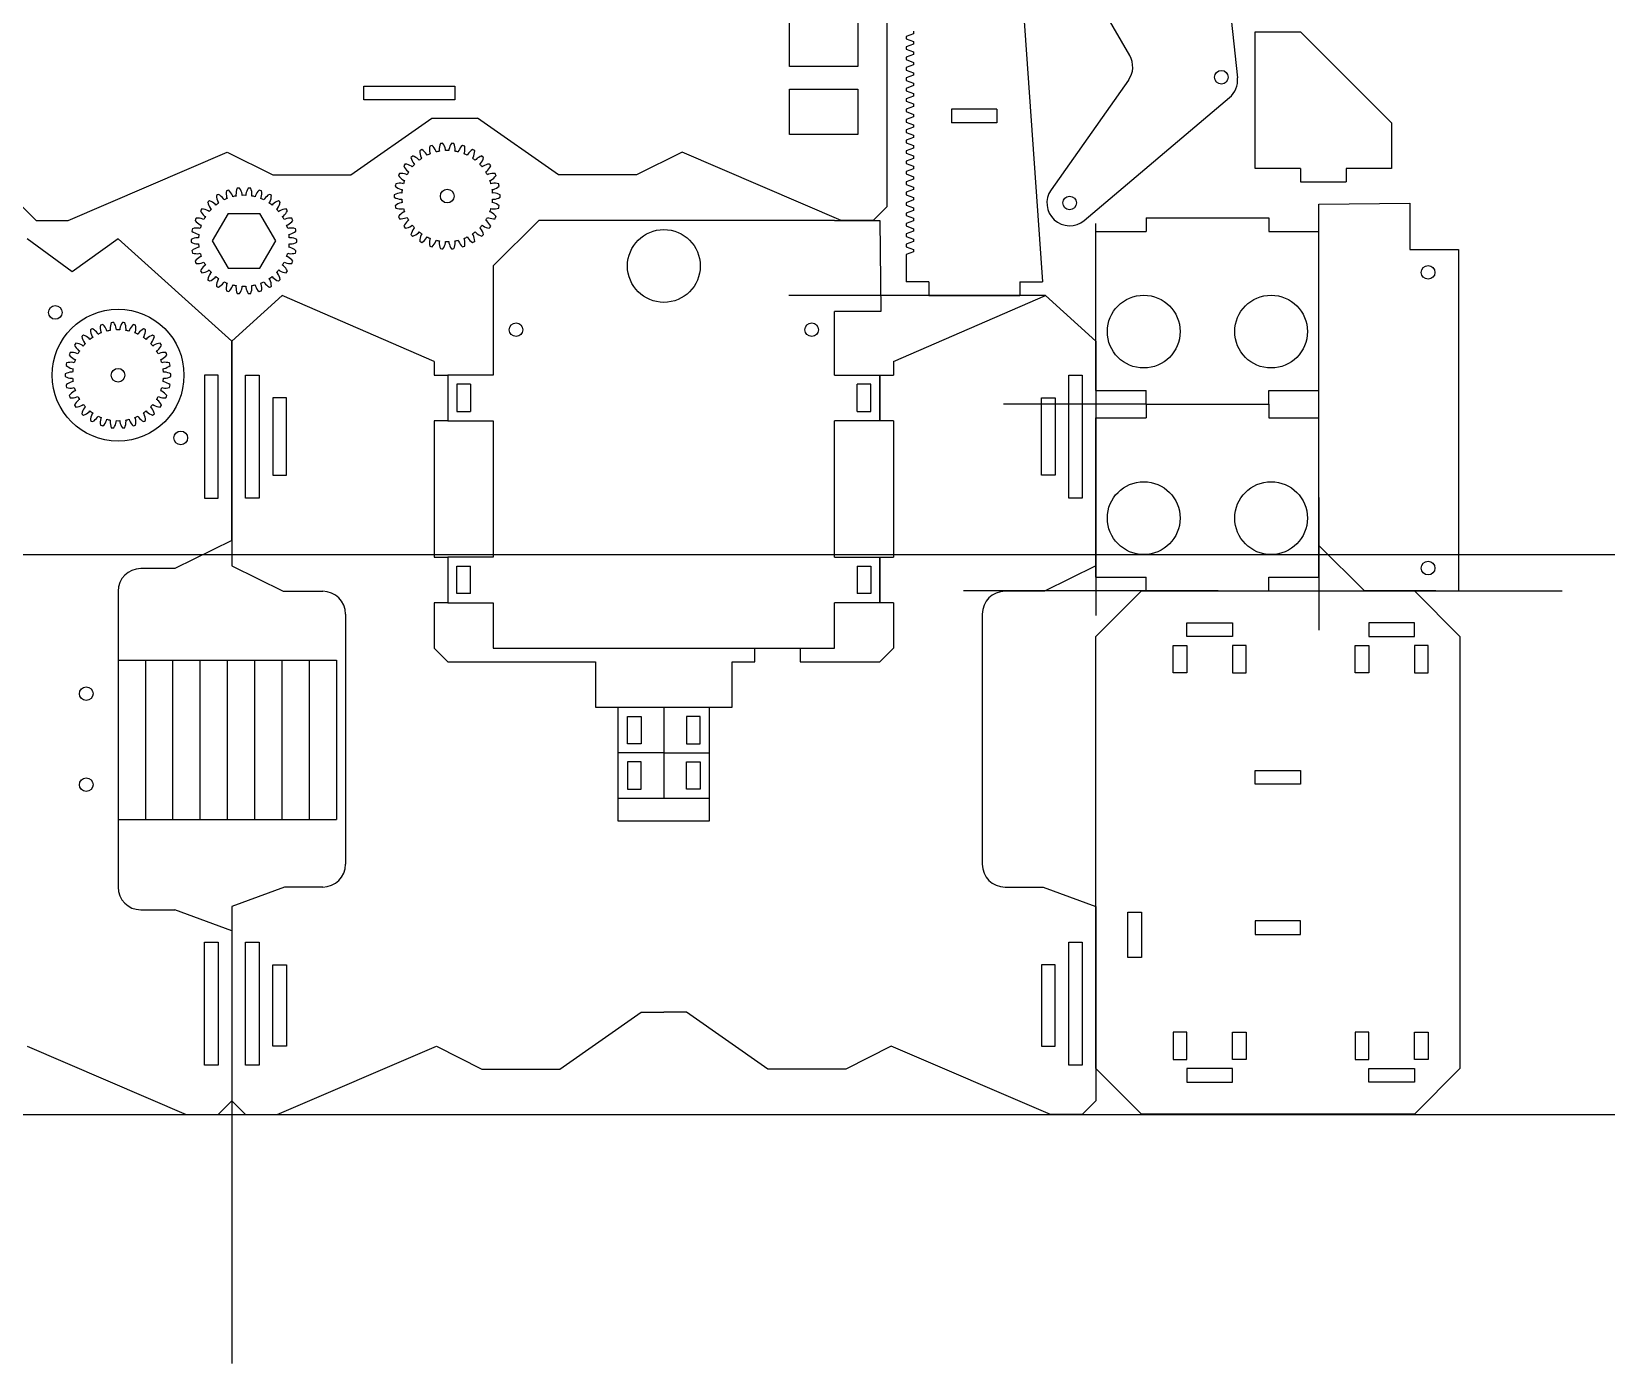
# Model space of a CAD drawing. Header units: millimetres. Extents: x -95 to 11920, y -55 to 1736.
# Drawn here: x 146 to 492.2, y -54.7 to 238 of the extents above; entities that cross this region are included whole.
import ezdxf

# ---------------------------------------------------------------- set-up
doc = ezdxf.new("R2010")
doc.units = ezdxf.units.MM
for name, color, linetype in [('Cons', 5, 'Continuous'), ('Lower', 3, 'Continuous'), ('OL', 1, 'Continuous'), ('Third Deck', 4, 'Continuous'), ('UpperDeck', 210, 'Continuous')]:
    doc.layers.add(name, color=color, linetype=linetype)
doc.layers.add('Pinion', color=7, linetype='Continuous', true_color=0xfa1919)
doc.layers.add('Rack', color=7, linetype='Continuous', true_color=0x2eff54)

msp = doc.modelspace()

# ---------------------------------------------------------------- linework, layer by layer
at = {"layer": 'Cons'}
for p, q in [((380, 167), (380, 195.87)), ((368.89, 180), (312.44, 180)), ((391, 156.1), (359.65, 156.1)), ((380, 142.97), (380, 109.68)), ((429, 135.61), (429, 106.43)), ((-95.38, 123.08), (862.84, 123.08)), ((406.89, 115.1), (350.84, 115.1)), ((429, 115.1), (482.51, 115.1)), ((190, 40.37), (190, -54.72)), ((0, 0), (11920.44, 0))]:
    msp.add_line(p, q, dxfattribs=at)
at = {"layer": 'Lower'}
for p, q in [((429, 200.1), (449, 200.31)), ((429.01, 125.1), (429, 200.1)), ((449, 200.31), (449.01, 190.1)), ((449.01, 190.1), (454.72, 190.1)), ((454.72, 190.1), (459.72, 190.1)), ((459.72, 190.1), (459.72, 115.1)), ((439.01, 115.1), (429.01, 125.1)), ((454.72, 115.1), (439.01, 115.1)), ((454.72, 115.1), (459.72, 115.1))]:
    msp.add_line(p, q, dxfattribs=at)
for centre in [(453.01, 185.1), (453.01, 120.1)]:
    msp.add_circle(centre, 1.5, dxfattribs=at)
at = {"layer": 'OL'}
for p, q in [((401.53, 316.2), (411.1, 227.86)), ((387.41, 232.74), (381.92, 242.24)), ((387.16, 227.35), (370.13, 203.24)), ((377.44, 196.53), (409.35, 223.5)), ((257.5, 196.5), (247.5, 186.5)), ((322.5, 196.5), (332.5, 196.51)), ((332.5, 196.51), (332.71, 176.51)), ((380, 159.1), (380, 194.1)), ((380, 194.1), (391, 194.1)), ((391, 197.1), (418, 197.11)), ((391, 197.1), (391, 194.1)), ((418, 197.11), (418, 194.11)), ((418, 194.11), (429, 194.11)), ((429, 159.11), (429, 194.11)), ((154.89, 185.23), (145, 192.5)), ((165, 192.5), (154.89, 185.23)), ((190, 170), (165, 192.5)), ((332.71, 176.51), (322.5, 176.5)), ((247.5, 162.5), (237.5, 162.5)), ((237.5, 162.5), (237.5, 152.5)), ((242.5, 160.5), (239.5, 160.5)), ((239.5, 160.5), (239.5, 154.5)), ((242.5, 160.5), (242.5, 154.5)), ((322.5, 162.5), (332.5, 162.5)), ((327.5, 154.5), (327.5, 160.5)), ((330.5, 160.5), (327.5, 160.5)), ((330.5, 154.5), (330.5, 160.5)), ((332.5, 162.5), (332.5, 152.5)), ((380, 159.1), (391, 159.1)), ((391, 156.1), (391, 159.1)), ((391, 156.1), (418, 156.11)), ((391, 156.1), (418, 156.11)), ((391, 156.1), (391, 153.1)), ((418, 159.11), (429, 159.11)), ((418, 156.11), (418, 159.11)), ((418, 156.11), (418, 153.11)), ((237.5, 152.5), (247.5, 152.5)), ((239.5, 154.5), (242.5, 154.5)), ((332.5, 152.5), (322.5, 152.5)), ((327.5, 154.5), (330.5, 154.5)), ((380, 118.1), (380, 153.1)), ((380, 153.1), (391, 153.1)), ((418, 153.11), (429, 153.11)), ((429, 118.11), (429, 153.11)), ((190, 126.2), (177.5, 120)), ((247.5, 122.5), (237.5, 122.5)), ((237.5, 122.5), (237.5, 112.5)), ((322.5, 122.5), (332.5, 122.5)), ((332.5, 122.5), (332.5, 112.5)), ((177.5, 120), (170, 120)), ((239.5, 114.5), (239.5, 120.5)), ((239.5, 120.5), (242.5, 120.5)), ((242.5, 114.5), (242.5, 120.5)), ((327.5, 120.5), (330.5, 120.5)), ((327.5, 120.5), (327.5, 114.5)), ((330.5, 120.5), (330.5, 114.5)), ((380, 118.1), (391, 118.1)), ((391, 115.1), (391, 118.1)), ((418, 118.11), (429, 118.11)), ((418, 115.11), (418, 118.11)), ((165, 115), (165, 50)), ((242.5, 114.5), (239.5, 114.5)), ((330.5, 114.5), (327.5, 114.5)), ((390, 115.1), (380, 105.1)), ((391, 115.1), (418, 115.11)), ((450, 115.1), (460, 105.1)), ((237.5, 112.5), (247.5, 112.5)), ((332.5, 112.5), (322.5, 112.5)), ((165, 99.87), (213, 99.87)), ((171, 99.87), (171, 64.87)), ((177, 99.87), (177, 64.87)), ((183, 99.87), (183, 64.87)), ((189, 99.87), (189, 64.87)), ((195, 99.87), (195, 64.87)), ((201, 99.87), (201, 64.87)), ((207, 99.87), (207, 64.87)), ((213, 99.87), (213, 64.87)), ((165, 64.87), (213, 64.87)), ((170, 45), (177.5, 45)), ((190, 40.37), (177.5, 45)), ((190, 40.37), (190, 22.5)), ((190, 22.5), (190, 3)), ((145, 15), (180, 0)), ((390, 0.1), (380, 10.1)), ((450, 0.1), (460, 10.1)), ((180, 0), (187, 0)), ((187, 0), (190, 3))]:
    msp.add_line(p, q, dxfattribs=at)
for points in [[(322.5, 196.5), (257.5, 196.5)], [(247.5, 186.5), (247.5, 162.5)], [(322.5, 162.5), (322.5, 176.5)], [(190, 126.2), (190, 170)], [(247.5, 152.5), (247.5, 122.5)], [(322.5, 122.5), (322.5, 152.5)], [(390, 115.1), (450, 115.1)], [(247.5, 112.5), (247.5, 102.5), (322.5, 102.5), (322.5, 112.5)], [(380, 10.1), (380, 105.1)], [(460, 105.1), (460, 10.1)], [(450, 0.1), (390, 0.1)]]:
    msp.add_lwpolyline(points, dxfattribs=at)
for points in [[(187, 162.5), (184, 162.5), (184, 135.5), (187, 135.5)], [(400, 105.1), (400, 108.1), (410, 108.1), (410, 105.1)], [(450, 105.1), (450, 108.1), (440, 108.1), (440, 105.1)], [(400, 103.1), (400, 97.1), (397, 97.1), (397, 103.1)], [(410, 103.1), (410, 97.1), (413, 97.1), (413, 103.1)], [(440, 103.1), (440, 97.1), (437, 97.1), (437, 103.1)], [(450, 103.1), (450, 97.1), (453, 97.1), (453, 103.1)], [(425, 75.6), (425, 72.6), (415, 72.6), (415, 75.6)], [(390, 44.49), (390, 34.52), (387, 34.52), (387, 44.49)], [(425, 39.6), (425, 42.6), (415, 42.6), (415, 39.6)], [(184, 37.88), (187, 37.88), (187, 10.88), (184, 10.88)], [(400, 12.1), (400, 18.1), (397, 18.1), (397, 12.1)], [(410, 12.1), (410, 18.1), (413, 18.1), (413, 12.1)], [(440, 12.1), (440, 18.1), (437, 18.1), (437, 12.1)], [(450, 12.1), (450, 18.1), (453, 18.1), (453, 12.1)], [(400, 10.1), (400, 7.1), (410, 7.1), (410, 10.1)], [(450, 10.1), (450, 7.1), (440, 7.1), (440, 10.1)]]:
    msp.add_lwpolyline(points, close=True, dxfattribs=at)
for centre, radius in [((407.57, 227.99), 1.5), ((374.21, 200.35), 1.5), ((285, 186.5), 8), ((390.5, 172.08), 8), ((418.5, 172.08), 8), ((151.21, 176.29), 1.5), ((165, 162.5), 14.5), ((252.5, 172.5), 1.5), ((317.5, 172.5), 1.5), ((178.79, 148.71), 1.5), ((390.5, 131.08), 8), ((418.5, 131.08), 8), ((158, 92.5), 1.5), ((158, 72.5), 1.5)]:
    msp.add_circle(centre, radius, dxfattribs=at)
for centre, start, end in [((383.08, 230.24), 324.766, 30.0244), ((406.13, 227.32), 310.2017, 6.1819), ((374.21, 200.35), 144.766, 310.2017), ((170, 115), 90, 180), ((170, 50), 180, 270)]:
    msp.add_arc(centre, 5, start, end, dxfattribs=at)
at = {"layer": 'Pinion'}
for p, q in [((231.55, 211.94), (231.32, 211.8)), ((231.78, 212.07), (231.55, 211.94)), ((233.77, 212.93), (233.52, 212.84)), ((233.55, 211.38), (233.64, 211.14)), ((234.03, 213.01), (233.77, 212.93)), ((234.92, 211.56), (234.86, 211.8)), ((235.61, 211.96), (235.66, 211.71)), ((236.15, 213.43), (235.88, 213.4)), ((236.42, 213.46), (236.15, 213.43)), ((236.99, 211.85), (236.98, 212.11)), ((237.75, 212.11), (237.74, 211.85)), ((238.58, 213.43), (238.32, 213.46)), ((238.85, 213.4), (238.58, 213.43)), ((239.08, 211.71), (239.12, 211.96)), ((239.87, 211.8), (239.81, 211.56)), ((240.96, 212.93), (240.71, 213.01)), ((241.22, 212.84), (240.96, 212.93)), ((241.09, 211.14), (241.18, 211.38)), ((243.19, 211.94), (242.95, 212.07)), ((243.42, 211.8), (243.19, 211.94)), ((227.95, 208.7), (227.8, 208.48)), ((228.11, 208.92), (227.95, 208.7)), ((229.58, 210.51), (229.38, 210.33)), ((229.69, 208.27), (229.5, 208.43)), ((229.78, 210.69), (229.58, 210.51)), ((230.01, 209), (230.19, 208.83)), ((231.19, 209.73), (231.04, 209.92)), ((231.66, 210.37), (231.8, 210.17)), ((232.96, 210.84), (232.85, 211.06)), ((241.88, 211.06), (241.77, 210.84)), ((242.94, 210.17), (243.08, 210.37)), ((243.7, 209.92), (243.54, 209.73)), ((244.54, 208.83), (244.72, 209)), ((245.15, 210.51), (244.95, 210.69)), ((245.24, 208.43), (245.04, 208.27)), ((245.35, 210.33), (245.15, 210.51)), ((246.78, 208.7), (246.62, 208.92)), ((246.94, 208.48), (246.78, 208.7)), ((226.04, 204.54), (225.99, 204.28)), ((226.74, 206.59), (226.63, 206.35)), ((226.85, 206.84), (226.74, 206.59)), ((227.75, 204.59), (227.51, 204.66)), ((227.74, 205.39), (227.98, 205.31)), ((228.53, 206.53), (228.3, 206.65)), ((228.69, 207.32), (228.9, 207.18)), ((245.83, 207.18), (246.05, 207.32)), ((246.43, 206.65), (246.21, 206.53)), ((246.76, 205.31), (246.99, 205.39)), ((247.23, 204.66), (246.99, 204.59)), ((248, 206.59), (247.89, 206.84)), ((248.1, 206.35), (248, 206.59)), ((248.75, 204.28), (248.69, 204.54)), ((185.1, 200.85), (184.9, 200.68)), ((186.86, 202.11), (186.63, 201.97)), ((187.1, 202.24), (186.86, 202.11)), ((188.28, 201.01), (188.17, 201.23)), ((189.09, 203.1), (188.83, 203.01)), ((188.87, 201.54), (188.96, 201.31)), ((189.34, 203.18), (189.09, 203.1)), ((190.24, 201.73), (190.18, 201.97)), ((190.93, 202.13), (190.97, 201.88)), ((191.47, 203.6), (191.2, 203.57)), ((191.73, 203.63), (191.47, 203.6)), ((192.31, 202.02), (192.3, 202.27)), ((193.07, 202.27), (193.06, 202.02)), ((193.9, 203.6), (193.63, 203.63)), ((194.17, 203.57), (193.9, 203.6)), ((194.39, 201.88), (194.44, 202.13)), ((195.19, 201.97), (195.13, 201.73)), ((196.28, 203.1), (196.02, 203.18)), ((196.53, 203.01), (196.28, 203.1)), ((196.41, 201.31), (196.5, 201.54)), ((197.2, 201.23), (197.09, 201.01)), ((198.5, 202.11), (198.27, 202.24)), ((198.73, 201.97), (198.5, 202.11)), ((200.47, 200.68), (200.27, 200.85)), ((225.73, 202.13), (225.73, 201.86)), ((225.73, 201.86), (225.73, 201.59)), ((225.99, 204.28), (225.93, 204.02)), ((227.39, 202.53), (227.14, 202.55)), ((227.14, 201.17), (227.39, 201.19)), ((227.22, 203.31), (227.47, 203.28)), ((247.27, 203.28), (247.52, 203.31)), ((247.6, 202.55), (247.34, 202.53)), ((247.34, 201.19), (247.6, 201.17)), ((248.8, 204.02), (248.75, 204.28)), ((249, 201.86), (249, 202.13)), ((249, 201.59), (249, 201.86)), ((183.27, 198.87), (183.11, 198.65)), ((183.43, 199.08), (183.27, 198.87)), ((184, 197.48), (184.22, 197.35)), ((184.9, 200.68), (184.7, 200.49)), ((185.01, 198.44), (184.81, 198.6)), ((185.33, 199.17), (185.51, 198.99)), ((189.18, 198.03), (185.68, 192.03)), ((186.51, 199.89), (186.35, 200.09)), ((186.97, 200.54), (187.11, 200.33)), ((189.18, 198.03), (196.18, 198.03)), ((199.68, 192.03), (196.18, 198.03)), ((198.25, 200.33), (198.39, 200.54)), ((199.01, 200.09), (198.86, 199.89)), ((199.86, 198.99), (200.04, 199.17)), ((200.55, 198.6), (200.36, 198.44)), ((200.67, 200.49), (200.47, 200.68)), ((201.15, 197.35), (201.36, 197.48)), ((202.1, 198.87), (201.94, 199.08)), ((202.25, 198.65), (202.1, 198.87)), ((225.93, 199.71), (225.99, 199.44)), ((225.99, 199.44), (226.04, 199.18)), ((226.63, 197.37), (226.74, 197.13)), ((227.47, 200.44), (227.22, 200.41)), ((227.51, 199.06), (227.75, 199.13)), ((227.98, 198.42), (227.74, 198.33)), ((246.99, 198.33), (246.76, 198.42)), ((246.99, 199.13), (247.23, 199.06)), ((247.52, 200.41), (247.27, 200.44)), ((248, 197.13), (248.1, 197.37)), ((248.69, 199.18), (248.75, 199.44)), ((248.75, 199.44), (248.8, 199.71)), ((181.3, 194.45), (181.25, 194.19)), ((181.36, 194.71), (181.3, 194.45)), ((182.05, 196.76), (181.95, 196.52)), ((182.16, 197.01), (182.05, 196.76)), ((183.06, 194.76), (182.82, 194.83)), ((183.06, 195.56), (183.29, 195.47)), ((183.84, 196.7), (183.62, 196.82)), ((201.75, 196.82), (201.52, 196.7)), ((202.07, 195.47), (202.31, 195.56)), ((202.54, 194.83), (202.3, 194.76)), ((203.31, 196.76), (203.2, 197.01)), ((203.42, 196.52), (203.31, 196.76)), ((204.06, 194.45), (204.01, 194.71)), ((204.12, 194.19), (204.06, 194.45)), ((226.74, 197.13), (226.85, 196.88)), ((227.8, 195.24), (227.95, 195.02)), ((227.95, 195.02), (228.11, 194.81)), ((228.3, 197.07), (228.53, 197.19)), ((228.9, 196.54), (228.69, 196.41)), ((229.5, 195.29), (229.69, 195.45)), ((230.19, 194.9), (230.01, 194.72)), ((231.04, 193.8), (231.19, 194)), ((243.54, 194), (243.7, 193.8)), ((244.72, 194.72), (244.54, 194.9)), ((245.04, 195.45), (245.24, 195.29)), ((246.05, 196.41), (245.83, 196.54)), ((246.21, 197.19), (246.43, 197.07)), ((246.62, 194.81), (246.78, 195.02)), ((246.78, 195.02), (246.94, 195.24)), ((247.89, 196.88), (248, 197.13)), ((181.05, 192.3), (181.05, 192.03)), ((181.05, 192.03), (181.05, 191.76)), ((182.71, 192.7), (182.45, 192.72)), ((182.45, 191.34), (182.71, 191.36)), ((182.54, 193.48), (182.78, 193.45)), ((182.78, 190.61), (182.54, 190.58)), ((185.68, 192.03), (189.18, 186.03)), ((196.18, 186.03), (199.68, 192.03)), ((202.58, 193.45), (202.83, 193.48)), ((202.83, 190.58), (202.58, 190.61)), ((202.91, 192.72), (202.66, 192.7)), ((202.66, 191.36), (202.91, 191.34)), ((204.32, 192.03), (204.32, 192.3)), ((204.32, 191.76), (204.32, 192.03)), ((229.38, 193.4), (229.58, 193.21)), ((229.58, 193.21), (229.78, 193.04)), ((231.32, 191.92), (231.55, 191.78)), ((231.55, 191.78), (231.78, 191.65)), ((231.8, 193.56), (231.66, 193.35)), ((232.85, 192.66), (232.96, 192.88)), ((233.52, 190.88), (233.77, 190.79)), ((233.64, 192.58), (233.55, 192.35)), ((233.77, 190.79), (234.03, 190.71)), ((234.86, 191.92), (234.92, 192.16)), ((235.66, 192.01), (235.61, 191.76)), ((236.98, 191.62), (236.99, 191.87)), ((237.74, 191.87), (237.75, 191.62)), ((239.12, 191.76), (239.08, 192.01)), ((239.81, 192.16), (239.87, 191.92)), ((240.71, 190.71), (240.96, 190.79)), ((240.96, 190.79), (241.22, 190.88)), ((241.18, 192.35), (241.09, 192.58)), ((241.77, 192.88), (241.88, 192.66)), ((243.08, 193.35), (242.94, 193.56)), ((242.95, 191.65), (243.19, 191.78)), ((243.19, 191.78), (243.42, 191.92)), ((244.95, 193.04), (245.15, 193.21)), ((245.15, 193.21), (245.35, 193.4)), ((181.25, 189.87), (181.3, 189.61)), ((181.3, 189.61), (181.36, 189.35)), ((181.95, 187.54), (182.05, 187.3)), ((182.05, 187.3), (182.16, 187.05)), ((182.82, 189.23), (183.06, 189.3)), ((183.29, 188.58), (183.06, 188.5)), ((183.62, 187.24), (183.84, 187.36)), ((201.52, 187.36), (201.75, 187.24)), ((202.31, 188.5), (202.07, 188.58)), ((202.3, 189.3), (202.54, 189.23)), ((203.2, 187.05), (203.31, 187.3)), ((203.31, 187.3), (203.42, 187.54)), ((204.01, 189.35), (204.06, 189.61)), ((204.06, 189.61), (204.12, 189.87)), ((235.88, 190.32), (236.15, 190.29)), ((236.15, 190.29), (236.42, 190.26)), ((238.32, 190.26), (238.58, 190.29)), ((238.58, 190.29), (238.85, 190.32)), ((183.11, 185.41), (183.27, 185.19)), ((183.27, 185.19), (183.43, 184.97)), ((184.22, 186.71), (184, 186.57)), ((184.7, 183.56), (184.9, 183.38)), ((184.81, 185.46), (185.01, 185.62)), ((185.51, 185.06), (185.33, 184.89)), ((186.35, 183.97), (186.51, 184.16)), ((187.11, 183.72), (186.97, 183.52)), ((189.18, 186.03), (196.18, 186.03)), ((198.39, 183.52), (198.25, 183.72)), ((198.86, 184.16), (199.01, 183.97)), ((200.04, 184.89), (199.86, 185.06)), ((200.36, 185.62), (200.55, 185.46)), ((200.47, 183.38), (200.67, 183.56)), ((201.36, 186.57), (201.15, 186.71)), ((201.94, 184.97), (202.1, 185.19)), ((202.1, 185.19), (202.25, 185.41)), ((184.9, 183.38), (185.1, 183.2)), ((186.63, 182.09), (186.86, 181.95)), ((186.86, 181.95), (187.1, 181.82)), ((188.17, 182.83), (188.28, 183.05)), ((188.83, 181.05), (189.09, 180.96)), ((188.96, 182.75), (188.87, 182.51)), ((189.09, 180.96), (189.34, 180.88)), ((190.18, 182.09), (190.24, 182.33)), ((190.97, 182.18), (190.93, 181.93)), ((191.2, 180.49), (191.47, 180.46)), ((191.47, 180.46), (191.73, 180.43)), ((192.3, 181.78), (192.31, 182.04)), ((193.06, 182.04), (193.07, 181.78)), ((193.63, 180.43), (193.9, 180.46)), ((193.9, 180.46), (194.17, 180.49)), ((194.44, 181.93), (194.39, 182.18)), ((195.13, 182.33), (195.19, 182.09)), ((196.02, 180.88), (196.28, 180.96)), ((196.28, 180.96), (196.53, 181.05)), ((196.5, 182.51), (196.41, 182.75)), ((197.09, 183.05), (197.2, 182.83)), ((198.27, 181.82), (198.5, 181.95)), ((198.5, 181.95), (198.73, 182.09)), ((200.27, 183.2), (200.47, 183.38)), ((161.4, 173.57), (161.15, 173.48)), ((161.66, 173.65), (161.4, 173.57)), ((163.78, 174.07), (163.52, 174.04)), ((164.05, 174.1), (163.78, 174.07)), ((166.22, 174.07), (165.95, 174.1)), ((166.48, 174.04), (166.22, 174.07)), ((168.6, 173.57), (168.34, 173.65)), ((168.85, 173.48), (168.6, 173.57)), ((157.21, 171.15), (157.02, 170.97)), ((157.42, 171.32), (157.21, 171.15)), ((158.82, 170.36), (158.67, 170.56)), ((159.18, 172.58), (158.95, 172.44)), ((159.42, 172.71), (159.18, 172.58)), ((159.29, 171.01), (159.43, 170.8)), ((160.59, 171.48), (160.48, 171.7)), ((161.18, 172.01), (161.28, 171.78)), ((162.56, 172.2), (162.49, 172.44)), ((163.25, 172.6), (163.29, 172.35)), ((164.63, 172.49), (164.62, 172.74)), ((165.38, 172.74), (165.37, 172.49)), ((166.71, 172.35), (166.75, 172.6)), ((167.51, 172.44), (167.44, 172.2)), ((168.72, 171.78), (168.82, 172.01)), ((169.52, 171.7), (169.41, 171.48)), ((170.57, 170.8), (170.71, 171.01)), ((170.82, 172.58), (170.58, 172.71)), ((171.05, 172.44), (170.82, 172.58)), ((171.33, 170.56), (171.18, 170.36)), ((172.79, 171.15), (172.58, 171.32)), ((172.98, 170.97), (172.79, 171.15)), ((154.37, 167.23), (154.26, 166.99)), ((154.48, 167.48), (154.37, 167.23)), ((155.59, 169.34), (155.43, 169.12)), ((155.75, 169.55), (155.59, 169.34)), ((156.16, 167.17), (155.94, 167.29)), ((156.32, 167.95), (156.53, 167.82)), ((157.32, 168.91), (157.13, 169.07)), ((157.64, 169.64), (157.82, 169.46)), ((172.18, 169.46), (172.36, 169.64)), ((172.87, 169.07), (172.68, 168.91)), ((173.47, 167.82), (173.68, 167.95)), ((174.06, 167.29), (173.84, 167.17)), ((174.41, 169.34), (174.25, 169.55)), ((174.57, 169.12), (174.41, 169.34)), ((175.63, 167.23), (175.52, 167.48)), ((175.74, 166.99), (175.63, 167.23)), ((153.37, 162.77), (153.36, 162.5)), ((153.62, 164.92), (153.57, 164.66)), ((153.68, 165.18), (153.62, 164.92)), ((155.02, 163.17), (154.77, 163.19)), ((154.85, 163.95), (155.1, 163.92)), ((155.38, 165.23), (155.14, 165.3)), ((155.38, 166.03), (155.61, 165.94)), ((174.39, 165.94), (174.62, 166.03)), ((174.86, 165.3), (174.62, 165.23)), ((174.9, 163.92), (175.15, 163.95)), ((175.23, 163.19), (174.98, 163.17)), ((176.38, 164.92), (176.32, 165.18)), ((176.43, 164.66), (176.38, 164.92)), ((176.64, 162.5), (176.63, 162.77)), ((153.36, 162.5), (153.37, 162.23)), ((153.57, 160.34), (153.62, 160.08)), ((153.62, 160.08), (153.68, 159.82)), ((154.77, 161.81), (155.02, 161.83)), ((155.1, 161.08), (154.85, 161.05)), ((155.14, 159.7), (155.38, 159.77)), ((174.62, 159.77), (174.86, 159.7)), ((175.15, 161.05), (174.9, 161.08)), ((174.98, 161.83), (175.23, 161.81)), ((176.32, 159.82), (176.38, 160.08)), ((176.38, 160.08), (176.43, 160.34)), ((176.63, 162.23), (176.64, 162.5)), ((154.26, 158.01), (154.37, 157.77)), ((154.37, 157.77), (154.48, 157.52)), ((155.61, 159.06), (155.38, 158.97)), ((155.43, 155.88), (155.59, 155.66)), ((155.94, 157.71), (156.16, 157.83)), ((156.53, 157.18), (156.32, 157.05)), ((157.13, 155.93), (157.32, 156.09)), ((172.68, 156.09), (172.87, 155.93)), ((173.68, 157.05), (173.47, 157.18)), ((173.84, 157.83), (174.06, 157.71)), ((174.62, 158.97), (174.39, 159.06)), ((174.41, 155.66), (174.57, 155.88)), ((175.52, 157.52), (175.63, 157.77)), ((175.63, 157.77), (175.74, 158.01)), ((155.59, 155.66), (155.75, 155.45)), ((157.02, 154.03), (157.21, 153.85)), ((157.21, 153.85), (157.42, 153.68)), ((157.82, 155.54), (157.64, 155.36)), ((158.67, 154.44), (158.82, 154.64)), ((158.95, 152.56), (159.18, 152.42)), ((159.18, 152.42), (159.42, 152.29)), ((159.43, 154.2), (159.29, 153.99)), ((160.48, 153.3), (160.59, 153.52)), ((161.28, 153.22), (161.18, 152.99)), ((162.49, 152.56), (162.56, 152.8)), ((163.29, 152.65), (163.25, 152.4)), ((164.62, 152.26), (164.63, 152.51)), ((165.37, 152.51), (165.38, 152.26)), ((166.75, 152.4), (166.71, 152.65)), ((167.44, 152.8), (167.51, 152.56)), ((168.82, 152.99), (168.72, 153.22)), ((169.41, 153.52), (169.52, 153.3)), ((170.71, 153.99), (170.57, 154.2)), ((170.58, 152.29), (170.82, 152.42)), ((170.82, 152.42), (171.05, 152.56)), ((171.18, 154.64), (171.33, 154.44)), ((172.36, 155.36), (172.18, 155.54)), ((172.58, 153.68), (172.79, 153.85)), ((172.79, 153.85), (172.98, 154.03)), ((174.25, 155.45), (174.41, 155.66)), ((161.15, 151.52), (161.4, 151.43)), ((161.4, 151.43), (161.66, 151.35)), ((163.52, 150.96), (163.78, 150.93)), ((163.78, 150.93), (164.05, 150.9)), ((165.95, 150.9), (166.22, 150.93)), ((166.22, 150.93), (166.48, 150.96)), ((168.34, 151.35), (168.6, 151.43)), ((168.6, 151.43), (168.85, 151.52))]:
    msp.add_line(p, q, dxfattribs=at)
for centre in [(237.37, 201.86), (165, 162.5)]:
    msp.add_circle(centre, 1.5, dxfattribs=at)
for centre, radius, start, end in [((234.87, 211.89), 3.55, 181.4116, 205.2405), ((229.93, 209.04), 3.55, 34.7595, 58.5884), ((237.01, 212.19), 3.55, 169.4116, 193.2405), ((231.59, 210.43), 3.55, 22.7595, 46.5884), ((237.37, 201.86), 10, 99.8537, 104.1463), ((239.16, 212.04), 3.55, 157.4116, 181.2405), ((233.49, 211.44), 3.55, 10.7595, 34.5884), ((237.37, 201.86), 10, 87.8537, 92.1463), ((241.24, 211.44), 3.55, 145.4116, 169.2405), ((235.57, 212.04), 3.55, 358.7595, 22.5884), ((237.37, 201.86), 10, 75.8537, 80.1463), ((243.15, 210.43), 3.55, 133.4116, 157.2405), ((237.72, 212.19), 3.55, 346.7595, 10.5884), ((244.8, 209.04), 3.55, 121.4116, 145.2405), ((239.86, 211.89), 3.55, 334.7595, 358.5884), ((231.01, 210.01), 3.55, 205.4116, 229.2405), ((227.66, 205.39), 3.55, 58.7595, 82.5884), ((232.84, 211.15), 3.55, 193.4116, 217.2405), ((237.37, 201.86), 10, 135.8537, 140.1463), ((228.6, 207.34), 3.55, 46.7595, 70.5884), ((237.37, 201.86), 10, 123.8537, 128.1463), ((237.37, 201.86), 10, 111.8537, 116.1463), ((237.37, 201.86), 10, 63.8537, 68.1463), ((237.37, 201.86), 10, 51.8537, 56.1463), ((246.13, 207.34), 3.55, 109.4116, 133.2405), ((237.37, 201.86), 10, 39.8537, 44.1463), ((241.89, 211.15), 3.55, 322.7595, 346.5884), ((247.08, 205.39), 3.55, 97.4116, 121.2405), ((243.73, 210.01), 3.55, 310.7595, 334.5884), ((227.06, 201.14), 3.55, 82.7595, 106.5884), ((229.45, 208.51), 3.55, 217.4116, 241.2405), ((227.13, 203.3), 3.55, 70.7595, 94.5884), ((237.37, 201.86), 10, 159.8537, 164.1463), ((237.37, 201.86), 10, 147.8537, 152.1463), ((237.37, 201.86), 10, 27.8537, 32.1463), ((247.6, 203.3), 3.55, 85.4116, 109.2405), ((237.37, 201.86), 10, 15.8537, 20.1463), ((245.28, 208.51), 3.55, 298.7595, 322.5884), ((247.68, 201.14), 3.55, 73.4116, 97.2405), ((183.92, 197.5), 3.55, 46.7595, 70.5884), ((190.19, 202.06), 3.55, 181.4116, 205.2405), ((185.25, 199.21), 3.55, 34.7595, 58.5884), ((192.68, 192.03), 10, 111.8537, 116.1463), ((192.33, 202.36), 3.55, 169.4116, 193.2405), ((186.9, 200.59), 3.55, 22.7595, 46.5884), ((192.68, 192.03), 10, 99.8537, 104.1463), ((194.48, 202.21), 3.55, 157.4116, 181.2405), ((188.81, 201.61), 3.55, 10.7595, 34.5884), ((192.68, 192.03), 10, 87.8537, 92.1463), ((196.56, 201.61), 3.55, 145.4116, 169.2405), ((190.89, 202.21), 3.55, 358.7595, 22.5884), ((192.68, 192.03), 10, 75.8537, 80.1463), ((198.46, 200.59), 3.55, 133.4116, 157.2405), ((192.68, 192.03), 10, 63.8537, 68.1463), ((193.04, 202.36), 3.55, 346.7595, 10.5884), ((200.12, 199.21), 3.55, 121.4116, 145.2405), ((195.18, 202.06), 3.55, 334.7595, 358.5884), ((201.45, 197.5), 3.55, 109.4116, 133.2405), ((227.43, 199.01), 3.55, 94.7595, 118.5884), ((227.43, 204.71), 3.55, 241.4116, 265.2405), ((228.24, 206.72), 3.55, 229.4116, 253.2405), ((237.37, 201.86), 10, 171.8537, 176.1463), ((237.37, 201.86), 10, 183.8537, 188.1463), ((237.37, 201.86), 10, 3.8537, 8.1463), ((237.37, 201.86), 10, 351.8537, 356.1463), ((246.49, 206.72), 3.55, 286.7595, 310.5884), ((247.3, 199.01), 3.55, 61.4116, 85.2405), ((247.3, 204.71), 3.55, 274.7595, 298.5884), ((186.32, 200.17), 3.55, 205.4116, 229.2405), ((182.97, 195.56), 3.55, 58.7595, 82.5884), ((188.16, 201.32), 3.55, 193.4116, 217.2405), ((192.68, 192.03), 10, 135.8537, 140.1463), ((192.68, 192.03), 10, 123.8537, 128.1463), ((192.68, 192.03), 10, 51.8537, 56.1463), ((192.68, 192.03), 10, 39.8537, 44.1463), ((197.21, 201.32), 3.55, 322.7595, 346.5884), ((202.4, 195.56), 3.55, 97.4116, 121.2405), ((199.04, 200.17), 3.55, 310.7595, 334.5884), ((228.24, 197.01), 3.55, 106.7595, 130.5884), ((227.06, 202.59), 3.55, 253.4116, 277.2405), ((229.45, 195.22), 3.55, 118.7595, 142.5884), ((237.37, 201.86), 10, 195.8537, 200.1463), ((237.37, 201.86), 10, 339.8537, 344.1463), ((245.28, 195.22), 3.55, 37.4116, 61.2405), ((247.68, 202.59), 3.55, 262.7595, 286.5884), ((246.49, 197.01), 3.55, 49.4116, 73.2405), ((183.56, 196.88), 3.55, 229.4116, 253.2405), ((182.37, 191.3), 3.55, 82.7595, 106.5884), ((184.77, 198.67), 3.55, 217.4116, 241.2405), ((182.45, 193.46), 3.55, 70.7595, 94.5884), ((192.68, 192.03), 10, 159.8537, 164.1463), ((192.68, 192.03), 10, 147.8537, 152.1463), ((192.68, 192.03), 10, 27.8537, 32.1463), ((202.92, 193.46), 3.55, 85.4116, 109.2405), ((192.68, 192.03), 10, 15.8537, 20.1463), ((200.6, 198.67), 3.55, 298.7595, 322.5884), ((202.99, 191.3), 3.55, 73.4116, 97.2405), ((201.81, 196.88), 3.55, 286.7595, 310.5884), ((227.13, 200.43), 3.55, 265.4116, 289.2405), ((231.01, 193.72), 3.55, 130.7595, 154.5884), ((227.66, 198.33), 3.55, 277.4116, 301.2405), ((237.37, 201.86), 10, 207.8537, 212.1463), ((232.84, 192.57), 3.55, 142.7595, 166.5884), ((237.37, 201.86), 10, 219.8537, 224.1463), ((237.37, 201.86), 10, 231.8537, 236.1463), ((237.37, 201.86), 10, 303.8537, 308.1463), ((237.37, 201.86), 10, 315.8537, 320.1463), ((241.89, 192.57), 3.55, 13.4116, 37.2405), ((247.08, 198.33), 3.55, 238.7595, 262.5884), ((237.37, 201.86), 10, 327.8537, 332.1463), ((243.73, 193.72), 3.55, 25.4116, 49.2405), ((247.6, 200.43), 3.55, 250.7595, 274.5884), ((182.75, 189.18), 3.55, 94.7595, 118.5884), ((182.75, 194.88), 3.55, 241.4116, 265.2405), ((183.56, 187.17), 3.55, 106.7595, 130.5884), ((192.68, 192.03), 10, 171.8537, 176.1463), ((192.68, 192.03), 10, 183.8537, 188.1463), ((192.68, 192.03), 10, 3.8537, 8.1463), ((192.68, 192.03), 10, 351.8537, 356.1463), ((201.81, 187.17), 3.55, 49.4116, 73.2405), ((202.62, 189.18), 3.55, 61.4116, 85.2405), ((202.62, 194.88), 3.55, 274.7595, 298.5884), ((228.6, 196.39), 3.55, 289.4116, 313.2405), ((234.87, 191.83), 3.55, 154.7595, 178.5884), ((229.93, 194.68), 3.55, 301.4116, 325.2405), ((237.37, 201.86), 10, 243.8537, 248.1463), ((237.01, 191.53), 3.55, 166.7595, 190.5884), ((231.59, 193.3), 3.55, 313.4116, 337.2405), ((237.37, 201.86), 10, 255.8537, 260.1463), ((239.16, 191.68), 3.55, 178.7595, 202.5884), ((233.49, 192.28), 3.55, 325.4116, 349.2405), ((237.37, 201.86), 10, 267.8537, 272.1463), ((241.24, 192.28), 3.55, 190.7595, 214.5884), ((235.57, 191.68), 3.55, 337.4116, 1.2405), ((237.37, 201.86), 10, 279.8537, 284.1463), ((243.15, 193.3), 3.55, 202.7595, 226.5884), ((237.37, 201.86), 10, 291.8537, 296.1463), ((237.72, 191.53), 3.55, 349.4116, 13.2405), ((244.8, 194.68), 3.55, 214.7595, 238.5884), ((239.86, 191.83), 3.55, 1.4116, 25.2405), ((246.13, 196.39), 3.55, 226.7595, 250.5884), ((182.37, 192.75), 3.55, 253.4116, 277.2405), ((184.77, 185.38), 3.55, 118.7595, 142.5884), ((182.45, 190.59), 3.55, 265.4116, 289.2405), ((192.68, 192.03), 10, 195.8537, 200.1463), ((192.68, 192.03), 10, 207.8537, 212.1463), ((192.68, 192.03), 10, 327.8537, 332.1463), ((202.92, 190.59), 3.55, 250.7595, 274.5884), ((192.68, 192.03), 10, 339.8537, 344.1463), ((200.6, 185.38), 3.55, 37.4116, 61.2405), ((202.99, 192.75), 3.55, 262.7595, 286.5884), ((186.32, 183.88), 3.55, 130.7595, 154.5884), ((182.97, 188.5), 3.55, 277.4116, 301.2405), ((188.16, 182.74), 3.55, 142.7595, 166.5884), ((192.68, 192.03), 10, 219.8537, 224.1463), ((183.92, 186.55), 3.55, 289.4116, 313.2405), ((192.68, 192.03), 10, 231.8537, 236.1463), ((192.68, 192.03), 10, 303.8537, 308.1463), ((201.45, 186.55), 3.55, 226.7595, 250.5884), ((192.68, 192.03), 10, 315.8537, 320.1463), ((197.21, 182.74), 3.55, 13.4116, 37.2405), ((202.4, 188.5), 3.55, 238.7595, 262.5884), ((199.04, 183.88), 3.55, 25.4116, 49.2405), ((190.19, 182), 3.55, 154.7595, 178.5884), ((185.25, 184.85), 3.55, 301.4116, 325.2405), ((192.68, 192.03), 10, 243.8537, 248.1463), ((192.33, 181.7), 3.55, 166.7595, 190.5884), ((186.9, 183.46), 3.55, 313.4116, 337.2405), ((192.68, 192.03), 10, 255.8537, 260.1463), ((194.48, 181.85), 3.55, 178.7595, 202.5884), ((188.81, 182.45), 3.55, 325.4116, 349.2405), ((192.68, 192.03), 10, 267.8537, 272.1463), ((196.56, 182.45), 3.55, 190.7595, 214.5884), ((190.89, 181.85), 3.55, 337.4116, 1.2405), ((192.68, 192.03), 10, 279.8537, 284.1463), ((198.46, 183.46), 3.55, 202.7595, 226.5884), ((192.68, 192.03), 10, 291.8537, 296.1463), ((193.04, 181.7), 3.55, 349.4116, 13.2405), ((200.12, 184.85), 3.55, 214.7595, 238.5884), ((195.18, 182), 3.55, 1.4116, 25.2405), ((164.64, 172.83), 3.55, 169.4116, 193.2405), ((159.22, 171.07), 3.55, 22.7595, 46.5884), ((166.8, 172.68), 3.55, 157.4116, 181.2405), ((161.13, 172.08), 3.55, 10.7595, 34.5884), ((168.87, 172.08), 3.55, 145.4116, 169.2405), ((163.2, 172.68), 3.55, 358.7595, 22.5884), ((170.78, 171.07), 3.55, 133.4116, 157.2405), ((165.36, 172.83), 3.55, 346.7595, 10.5884), ((160.47, 171.79), 3.55, 193.4116, 217.2405), ((156.23, 167.97), 3.55, 46.7595, 70.5884), ((165, 162.5), 10, 123.8537, 128.1463), ((162.5, 172.53), 3.55, 181.4116, 205.2405), ((157.56, 169.68), 3.55, 34.7595, 58.5884), ((165, 162.5), 10, 111.8537, 116.1463), ((165, 162.5), 10, 99.8537, 104.1463), ((165, 162.5), 10, 87.8537, 92.1463), ((165, 162.5), 10, 75.8537, 80.1463), ((165, 162.5), 10, 63.8537, 68.1463), ((172.44, 169.68), 3.55, 121.4116, 145.2405), ((165, 162.5), 10, 51.8537, 56.1463), ((167.5, 172.53), 3.55, 334.7595, 358.5884), ((173.77, 167.97), 3.55, 109.4116, 133.2405), ((169.53, 171.79), 3.55, 322.7595, 346.5884), ((157.09, 169.15), 3.55, 217.4116, 241.2405), ((154.77, 163.94), 3.55, 70.7595, 94.5884), ((158.64, 170.65), 3.55, 205.4116, 229.2405), ((155.29, 166.03), 3.55, 58.7595, 82.5884), ((165, 162.5), 10, 147.8537, 152.1463), ((165, 162.5), 10, 135.8537, 140.1463), ((165, 162.5), 10, 39.8537, 44.1463), ((174.71, 166.03), 3.55, 97.4116, 121.2405), ((165, 162.5), 10, 27.8537, 32.1463), ((171.36, 170.65), 3.55, 310.7595, 334.5884), ((175.23, 163.94), 3.55, 85.4116, 109.2405), ((172.91, 169.15), 3.55, 298.7595, 322.5884), ((155.07, 159.65), 3.55, 94.7595, 118.5884), ((155.88, 167.35), 3.55, 229.4116, 253.2405), ((154.69, 161.78), 3.55, 82.7595, 106.5884), ((165, 162.5), 10, 171.8537, 176.1463), ((165, 162.5), 10, 159.8537, 164.1463), ((165, 162.5), 10, 15.8537, 20.1463), ((175.31, 161.78), 3.55, 73.4116, 97.2405), ((165, 162.5), 10, 3.8537, 8.1463), ((174.12, 167.35), 3.55, 286.7595, 310.5884), ((174.93, 159.65), 3.55, 61.4116, 85.2405), ((155.07, 165.35), 3.55, 241.4116, 265.2405), ((155.88, 157.65), 3.55, 106.7595, 130.5884), ((154.69, 163.22), 3.55, 253.4116, 277.2405), ((165, 162.5), 10, 183.8537, 188.1463), ((165, 162.5), 10, 195.8537, 200.1463), ((165, 162.5), 10, 339.8537, 344.1463), ((175.31, 163.22), 3.55, 262.7595, 286.5884), ((165, 162.5), 10, 351.8537, 356.1463), ((174.12, 157.65), 3.55, 49.4116, 73.2405), ((174.93, 165.35), 3.55, 274.7595, 298.5884), ((157.09, 155.85), 3.55, 118.7595, 142.5884), ((154.77, 161.06), 3.55, 265.4116, 289.2405), ((158.64, 154.35), 3.55, 130.7595, 154.5884), ((155.29, 158.97), 3.55, 277.4116, 301.2405), ((165, 162.5), 10, 207.8537, 212.1463), ((165, 162.5), 10, 219.8537, 224.1463), ((165, 162.5), 10, 315.8537, 320.1463), ((174.71, 158.97), 3.55, 238.7595, 262.5884), ((165, 162.5), 10, 327.8537, 332.1463), ((171.36, 154.35), 3.55, 25.4116, 49.2405), ((175.23, 161.06), 3.55, 250.7595, 274.5884), ((172.91, 155.85), 3.55, 37.4116, 61.2405), ((160.47, 153.21), 3.55, 142.7595, 166.5884), ((156.23, 157.03), 3.55, 289.4116, 313.2405), ((165, 162.5), 10, 231.8537, 236.1463), ((162.5, 152.47), 3.55, 154.7595, 178.5884), ((157.56, 155.32), 3.55, 301.4116, 325.2405), ((165, 162.5), 10, 243.8537, 248.1463), ((164.64, 152.17), 3.55, 166.7595, 190.5884), ((159.22, 153.93), 3.55, 313.4116, 337.2405), ((165, 162.5), 10, 255.8537, 260.1463), ((166.8, 152.32), 3.55, 178.7595, 202.5884), ((165, 162.5), 10, 267.8537, 272.1463), ((163.2, 152.32), 3.55, 337.4116, 1.2405), ((165, 162.5), 10, 279.8537, 284.1463), ((170.78, 153.93), 3.55, 202.7595, 226.5884), ((165, 162.5), 10, 291.8537, 296.1463), ((165.36, 152.17), 3.55, 349.4116, 13.2405), ((172.44, 155.32), 3.55, 214.7595, 238.5884), ((165, 162.5), 10, 303.8537, 308.1463), ((167.5, 152.47), 3.55, 1.4116, 25.2405), ((173.77, 157.03), 3.55, 226.7595, 250.5884), ((169.53, 153.21), 3.55, 13.4116, 37.2405), ((161.13, 152.92), 3.55, 325.4116, 349.2405), ((168.87, 152.92), 3.55, 190.7595, 214.5884)]:
    msp.add_arc(centre, radius, start, end, dxfattribs=at)
at = {"layer": 'Rack'}
for p, q in [((354.24, 383), (368.24, 183)), ((339.88, 237.56), (338.24, 236.97)), ((338.24, 236.97), (338.24, 236.42)), ((338.24, 236.42), (339.88, 235.82)), ((339.88, 238.11), (339.88, 237.56)), ((339.88, 235.82), (339.88, 235.28)), ((339.88, 235.28), (338.24, 234.68)), ((338.24, 234.68), (338.24, 234.13)), ((338.24, 234.13), (339.88, 233.54)), ((339.88, 232.99), (338.24, 232.4)), ((338.24, 232.4), (338.24, 231.85)), ((339.88, 233.54), (339.88, 232.99)), ((338.24, 231.85), (339.88, 231.25)), ((339.88, 230.71), (338.24, 230.11)), ((338.24, 230.11), (338.24, 229.56)), ((338.24, 229.56), (339.88, 228.97)), ((339.88, 231.25), (339.88, 230.71)), ((339.88, 228.97), (339.88, 228.42)), ((339.88, 228.42), (338.24, 227.83)), ((338.24, 227.83), (338.24, 227.28)), ((338.24, 227.28), (339.88, 226.68)), ((339.88, 226.14), (338.24, 225.54)), ((338.24, 225.54), (338.24, 224.99)), ((339.88, 226.68), (339.88, 226.14)), ((338.24, 224.99), (339.88, 224.4)), ((339.88, 223.85), (338.24, 223.26)), ((338.24, 223.26), (338.24, 222.71)), ((338.24, 222.71), (339.88, 222.11)), ((339.88, 224.4), (339.88, 223.85)), ((339.88, 222.11), (339.88, 221.57)), ((339.88, 221.57), (338.24, 220.97)), ((338.24, 220.97), (338.24, 220.43)), ((338.24, 220.43), (339.88, 219.83)), ((339.88, 219.28), (338.24, 218.69)), ((338.24, 218.69), (338.24, 218.14)), ((339.88, 219.83), (339.88, 219.28)), ((348.24, 221), (348.24, 218)), ((358.24, 221), (348.24, 221)), ((358.24, 221), (358.24, 218)), ((338.24, 218.14), (339.88, 217.54)), ((339.88, 217), (338.24, 216.4)), ((338.24, 216.4), (338.24, 215.86)), ((338.24, 215.86), (339.88, 215.26)), ((339.88, 214.71), (338.24, 214.12)), ((339.88, 217.54), (339.88, 217)), ((339.88, 215.26), (339.88, 214.71)), ((358.24, 218), (348.24, 218)), ((338.24, 214.12), (338.24, 213.57)), ((338.24, 213.57), (339.88, 212.98)), ((339.88, 212.43), (338.24, 211.83)), ((338.24, 211.83), (338.24, 211.29)), ((338.24, 211.29), (339.88, 210.69)), ((339.88, 212.98), (339.88, 212.43)), ((339.88, 210.14), (338.24, 209.55)), ((338.24, 209.55), (338.24, 209)), ((338.24, 209), (339.88, 208.41)), ((339.88, 207.86), (338.24, 207.26)), ((339.88, 210.69), (339.88, 210.14)), ((339.88, 208.41), (339.88, 207.86)), ((338.24, 207.26), (338.24, 206.72)), ((338.24, 206.72), (339.88, 206.12)), ((339.88, 205.57), (338.24, 204.98)), ((338.24, 204.98), (338.24, 204.43)), ((338.24, 204.43), (339.88, 203.84)), ((339.88, 206.12), (339.88, 205.57)), ((339.88, 203.29), (338.24, 202.69)), ((338.24, 202.69), (338.24, 202.15)), ((338.24, 202.15), (339.88, 201.55)), ((339.88, 201.01), (338.24, 200.41)), ((339.88, 203.84), (339.88, 203.29)), ((339.88, 201.55), (339.88, 201.01)), ((338.24, 200.41), (338.24, 199.86)), ((338.24, 199.86), (339.88, 199.27)), ((339.88, 198.72), (338.24, 198.12)), ((338.24, 198.12), (338.24, 197.58)), ((338.24, 197.58), (339.88, 196.98)), ((339.88, 199.27), (339.88, 198.72)), ((339.88, 196.44), (338.24, 195.84)), ((338.24, 195.84), (338.24, 195.29)), ((338.24, 195.29), (339.88, 194.7)), ((339.88, 194.15), (338.24, 193.56)), ((339.88, 196.98), (339.88, 196.44)), ((339.88, 194.7), (339.88, 194.15)), ((338.24, 193.56), (338.24, 193.01)), ((338.24, 193.01), (339.88, 192.41)), ((339.88, 191.87), (338.24, 191.27)), ((338.24, 191.27), (338.24, 190.72)), ((338.24, 190.72), (339.88, 190.13)), ((339.88, 192.41), (339.88, 191.87)), ((339.88, 189.58), (338.24, 188.99)), ((338.24, 188.99), (338.24, 183)), ((339.88, 190.13), (339.88, 189.58)), ((343.24, 183), (338.24, 183)), ((343.24, 183), (343.26, 180)), ((363.24, 183), (368.24, 183)), ((363.24, 183), (363.27, 180)), ((343.26, 180), (363.27, 180))]:
    msp.add_line(p, q, dxfattribs=at)
at = {"layer": 'Third Deck'}
for p, q in [((334.01, 322.71), (334.01, 199.51)), ((216.15, 206.51), (234.01, 219.01)), ((234.01, 219.01), (244.01, 219.01)), ((261.87, 206.51), (244.01, 219.01)), ((154.01, 196.51), (189.01, 211.51)), ((189.01, 211.51), (199.01, 206.51)), ((289.01, 211.51), (279.01, 206.51)), ((324.01, 196.51), (289.01, 211.51)), ((199.01, 206.51), (216.15, 206.51)), ((279.01, 206.51), (261.87, 206.51)), ((144.01, 199.51), (147.01, 196.51)), ((334.01, 199.51), (331.01, 196.51)), ((147.01, 196.51), (154.01, 196.51)), ((331.01, 196.51), (324.01, 196.51))]:
    msp.add_line(p, q, dxfattribs=at)
for points in [[(312.61, 240.37), (327.61, 240.37), (327.61, 230.37), (312.61, 230.37)], [(219.01, 226.01), (239.01, 226.01), (239.01, 223.01), (219.01, 223.01)], [(312.61, 225.37), (327.61, 225.37), (327.61, 215.37), (312.61, 215.37)]]:
    msp.add_lwpolyline(points, close=True, dxfattribs=at)
at = {"layer": 'UpperDeck'}
for p, q in [((444.98, 217.96), (424.98, 237.96)), ((424.98, 207.96), (424.98, 204.96)), ((434.98, 207.96), (434.98, 204.96)), ((424.98, 204.96), (434.98, 204.96)), ((201.11, 180), (190, 170)), ((234.5, 165.52), (201.11, 180)), ((335.5, 165.52), (368.89, 180)), ((368.89, 180), (380, 170)), ((190, 170), (190, 126.2)), ((380, 170), (380, 126.2)), ((234.5, 165.52), (234.5, 162.5)), ((335.5, 165.52), (335.5, 162.5)), ((234.5, 152.5), (234.5, 122.5)), ((335.5, 152.5), (335.5, 122.5)), ((190, 126.2), (190, 120.62)), ((380, 126.2), (380, 120.62)), ((190, 120.62), (201.33, 115)), ((380, 120.62), (368.67, 115)), ((201.33, 115), (210, 115)), ((368.67, 115), (360, 115)), ((234.5, 112.5), (234.5, 102.5)), ((335.5, 112.5), (335.5, 102.5)), ((215, 110), (215, 55)), ((355, 110), (355, 55)), ((234.5, 102.5), (237.5, 99.5)), ((305, 99.5), (305, 102.5)), ((305, 102.5), (315, 102.5)), ((315, 102.5), (315, 99.5)), ((335.5, 102.5), (332.5, 99.5)), ((237.5, 99.5), (269.99, 99.5)), ((269.99, 99.5), (269.95, 89.5)), ((300, 99.5), (305, 99.5)), ((300, 89.5), (300, 99.5)), ((315, 99.5), (332.5, 99.5)), ((269.95, 89.5), (300, 89.5)), ((274.98, 64.5), (274.98, 89.5)), ((294.98, 89.5), (294.98, 64.5)), ((284.98, 79.5), (294.98, 79.5)), ((284.98, 79.5), (284.98, 69.5)), ((274.98, 69.5), (294.98, 69.5)), ((294.98, 64.5), (274.98, 64.5)), ((201.6, 50), (190, 45.7)), ((210, 50), (201.6, 50)), ((360, 50), (368.4, 50)), ((368.4, 50), (380, 45.7)), ((190, 45.7), (190, 40.37)), ((380, 45.7), (380, 40.37)), ((190, 40.37), (190, 3)), ((380, 40.37), (380, 3)), ((262.14, 10), (280, 22.5)), ((280, 22.5), (285, 22.5)), ((290, 22.5), (285, 22.5)), ((307.86, 10), (290, 22.5)), ((200, 0), (235, 15)), ((235, 15), (245, 10)), ((335, 15), (325, 10)), ((370, 0), (335, 15)), ((245, 10), (262.14, 10)), ((325, 10), (307.86, 10)), ((190, 3), (193, 0)), ((193, 0), (200, 0)), ((377, 0), (370, 0)), ((380, 3), (377, 0))]:
    msp.add_line(p, q, dxfattribs=at)
for points in [[(424.98, 207.96), (414.98, 207.96), (414.98, 237.96), (424.98, 237.96)], [(444.98, 217.96), (444.98, 207.96), (434.98, 207.96)], [(234.5, 162.5), (237.5, 162.5), (237.5, 152.5), (234.5, 152.5)], [(335.5, 152.5), (332.5, 152.5), (332.5, 162.5), (335.5, 162.5)], [(234.5, 122.5), (237.5, 122.5), (237.5, 112.5), (234.5, 112.5)], [(335.5, 112.5), (332.5, 112.5), (332.5, 122.5), (335.5, 122.5)], [(284.98, 89.5), (284.98, 79.5), (274.98, 79.5)]]:
    msp.add_lwpolyline(points, dxfattribs=at)
for points in [[(193, 162.5), (196, 162.5), (196, 135.5), (193, 135.5)], [(374, 162.5), (377, 162.5), (377, 135.5), (374, 135.5)], [(202, 157.5), (199, 157.5), (199, 140.5), (202, 140.5)], [(368, 157.5), (371, 157.5), (371, 140.5), (368, 140.5)], [(276.98, 87.5), (279.98, 87.5), (279.98, 81.5), (276.98, 81.5)], [(292.98, 87.5), (289.98, 87.5), (289.98, 81.5), (292.98, 81.5)], [(276.98, 71.5), (279.98, 71.5), (279.98, 77.5), (276.98, 77.5)], [(292.98, 71.5), (289.98, 71.5), (289.98, 77.5), (292.98, 77.5)], [(193, 37.88), (196, 37.88), (196, 10.88), (193, 10.88)], [(374, 37.88), (377, 37.88), (377, 10.88), (374, 10.88)], [(199, 32.88), (202, 32.88), (202, 15), (199, 15)], [(371, 32.88), (368, 32.88), (368, 15), (371, 15)]]:
    msp.add_lwpolyline(points, close=True, dxfattribs=at)
for centre, start, end in [((210, 110), 0, 90), ((360, 110), 90, 180), ((210, 55), 270, 0), ((360, 55), 180, 270)]:
    msp.add_arc(centre, 5, start, end, dxfattribs=at)

doc.saveas('drawing.dxf')
